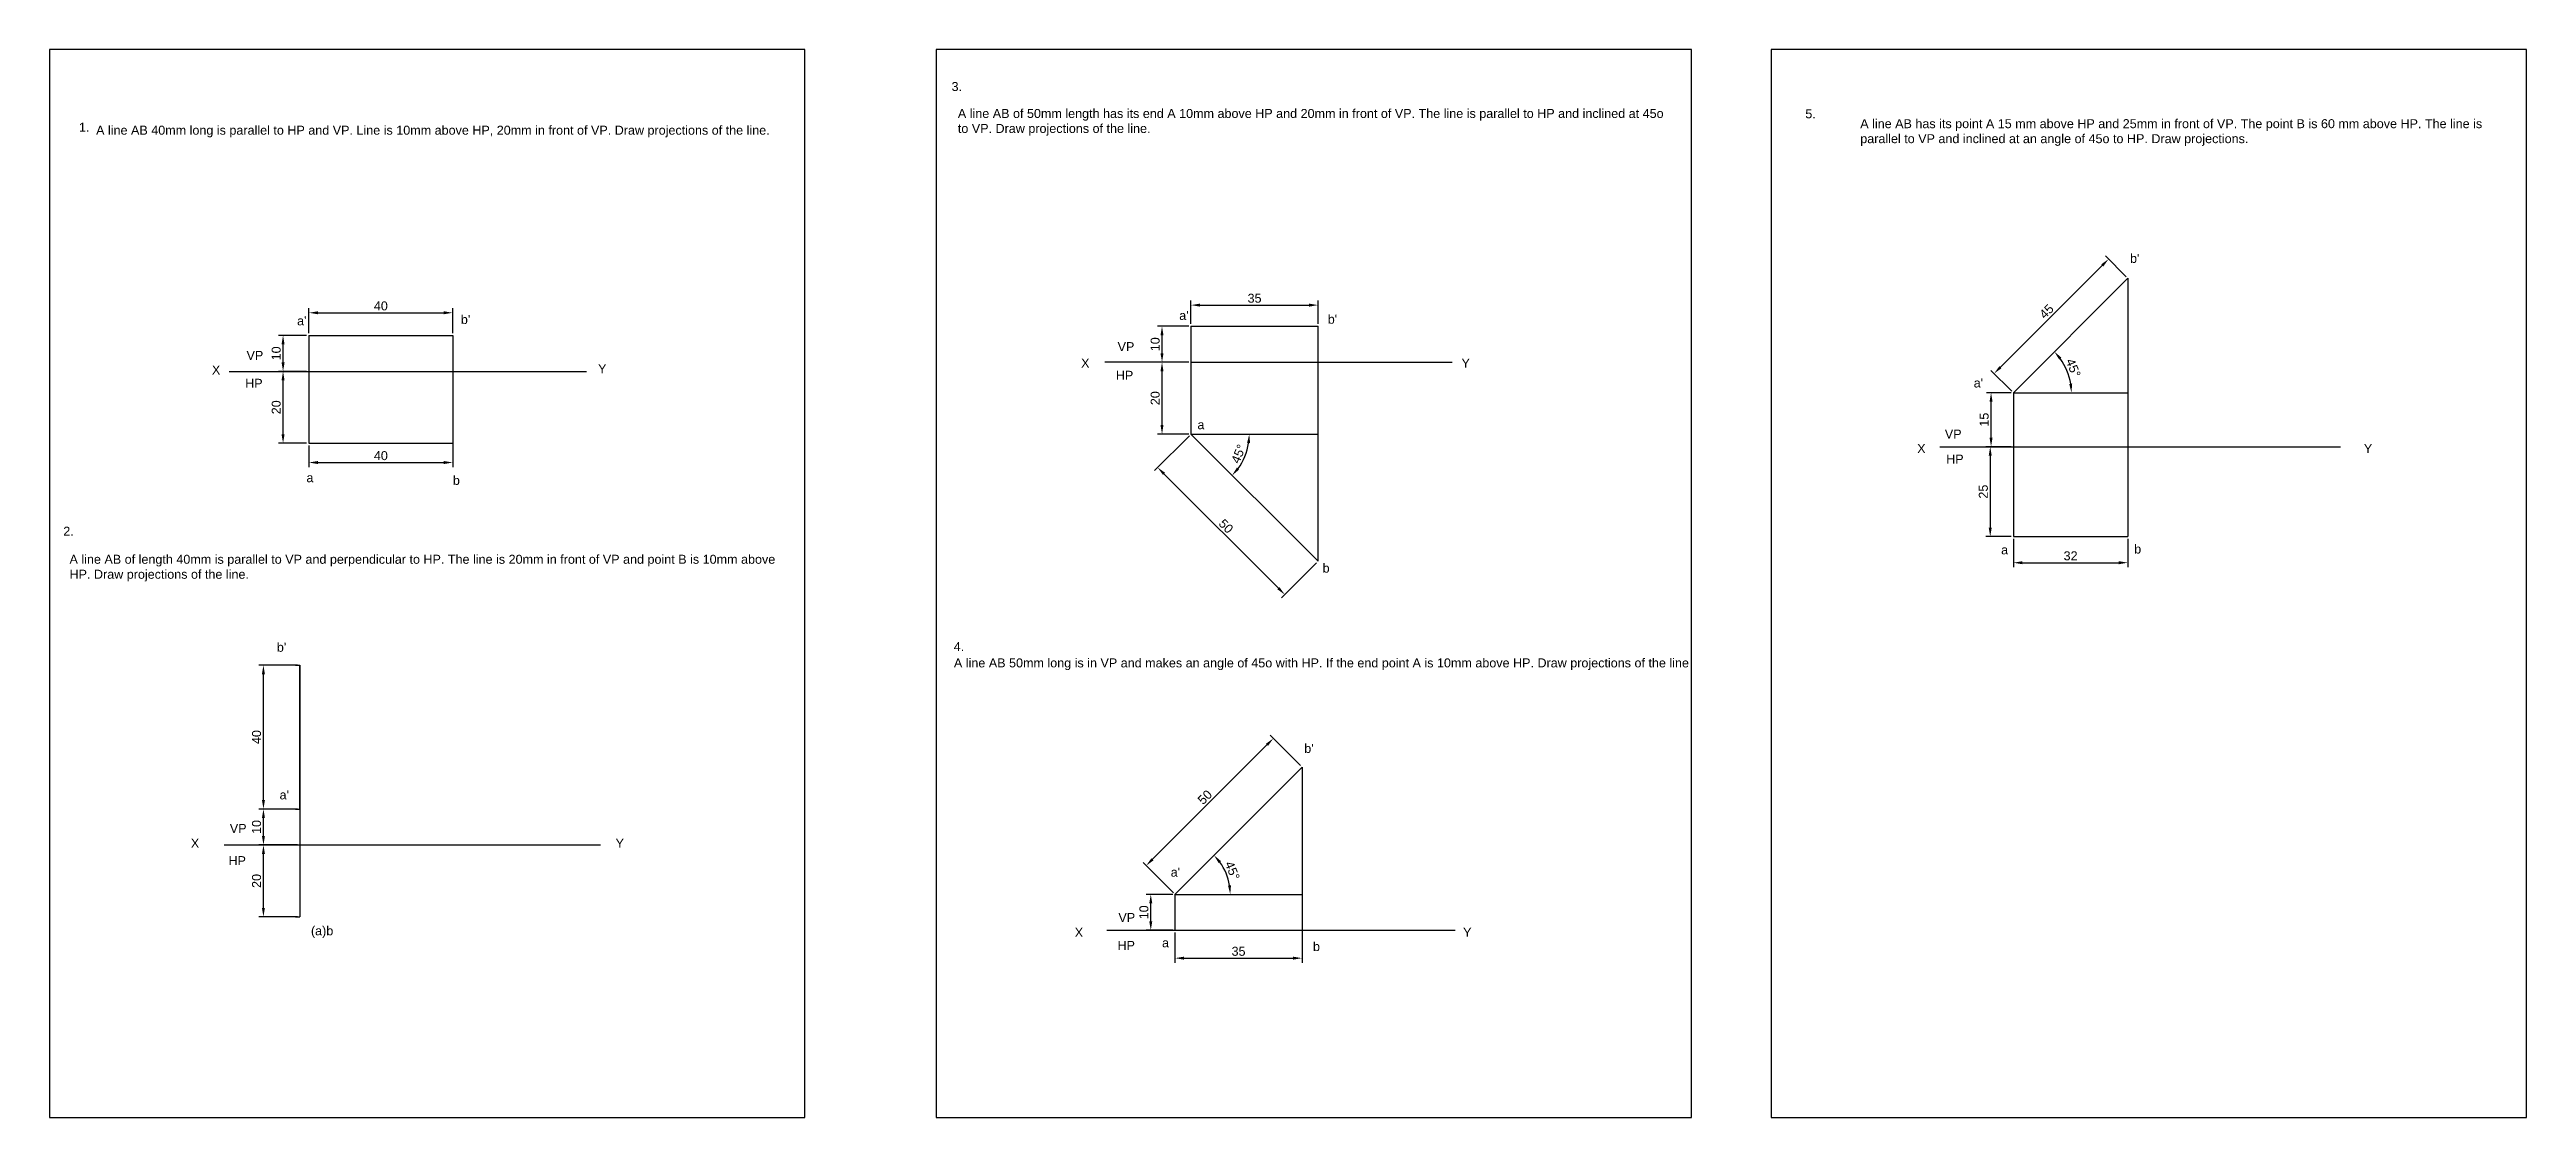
# Model space of a CAD drawing. Header units: millimetres. Extents: x 0 to 689, y 0 to 297.
import ezdxf

# ---------------------------------------------------------------- set-up
doc = ezdxf.new("R2010")
doc.units = ezdxf.units.MM
doc.styles.get("Standard").update_dxf_attribs({"font": 'arial.ttf'})
doc.dimstyles.new('ISO-25', dxfattribs={"dimtxt": 2.5, "dimasz": 2.5, "dimexe": 1.25, "dimexo": 0.625, "dimtad": 1, "dimdec": 0, "dimtxsty": 'Standard', "dimcen": 2.5, "dimadec": 0, "dimazin": 0, "dimtfac": 1, "dimtdec": 0, "dimtmove": 0, "dimatfit": 3, "dimfxl": 1, "dimarcsym": 0})

# ---------------------------------------------------------------- blocks, each defined once
blk = doc.blocks.new('*D1')
at = {"color": 0, "lineweight": -2, "transparency": 16777216}
for p, q in [((71.5, 217.5), (63.69, 217.5)), ((64.94, 210), (64.94, 215)), ((71.5, 207.5), (63.69, 207.5))]:
    blk.add_line(p, q, dxfattribs=at)
at = {"color": 0, "transparency": 16777216}
for points in [[(64.52, 215), (65.36, 215), (64.94, 217.5)], [(64.52, 210), (65.36, 210), (64.94, 207.5)]]:
    blk.add_solid(points, dxfattribs=at)
at = {"layer": 'Defpoints', "color": 0, "transparency": 16777216}
for p in [(64.94, 217.5), (72.13, 217.5), (72.13, 207.5)]:
    blk.add_point(p, dxfattribs=at)
at = {"color": 0, "transparency": 16777216, "insert": (63.04, 212.5), "char_height": 2.5, "attachment_point": 5, "rotation": 90}
blk.add_mtext('10', dxfattribs=at)
blk = doc.blocks.new('*D2')
at = {"color": 0, "lineweight": -2, "transparency": 16777216}
for p, q in [((71.5, 207.5), (63.69, 207.5)), ((64.94, 190), (64.94, 205)), ((71.5, 187.5), (63.69, 187.5))]:
    blk.add_line(p, q, dxfattribs=at)
at = {"color": 0, "transparency": 16777216}
for points in [[(64.52, 205), (65.36, 205), (64.94, 207.5)], [(64.52, 190), (65.36, 190), (64.94, 187.5)]]:
    blk.add_solid(points, dxfattribs=at)
at = {"layer": 'Defpoints', "color": 0, "transparency": 16777216}
for p in [(64.94, 207.5), (72.13, 207.5), (72.13, 187.5)]:
    blk.add_point(p, dxfattribs=at)
at = {"color": 0, "transparency": 16777216, "insert": (63.04, 197.5), "char_height": 2.5, "attachment_point": 5, "rotation": 90}
blk.add_mtext('20', dxfattribs=at)
blk = doc.blocks.new('*D3')
at = {"color": 0, "lineweight": -2, "transparency": 16777216}
for p, q in [((72.13, 218.13), (72.13, 225.04)), ((74.63, 223.79), (109.63, 223.79)), ((112.13, 218.13), (112.13, 225.04))]:
    blk.add_line(p, q, dxfattribs=at)
at = {"color": 0, "transparency": 16777216}
for points in [[(74.63, 224.21), (74.63, 223.38), (72.13, 223.79)], [(109.63, 224.21), (109.63, 223.38), (112.13, 223.79)]]:
    blk.add_solid(points, dxfattribs=at)
at = {"layer": 'Defpoints', "color": 0, "transparency": 16777216}
for p in [(112.13, 223.79), (72.13, 217.5), (112.13, 217.5)]:
    blk.add_point(p, dxfattribs=at)
at = {"color": 0, "transparency": 16777216, "insert": (92.13, 225.69), "char_height": 2.5, "attachment_point": 5}
blk.add_mtext('40', dxfattribs=at)
blk = doc.blocks.new('*D4')
at = {"color": 0, "lineweight": -2, "transparency": 16777216}
for p, q in [((72.13, 186.88), (72.13, 180.89)), ((112.13, 186.88), (112.13, 180.89)), ((74.63, 182.14), (109.63, 182.14))]:
    blk.add_line(p, q, dxfattribs=at)
at = {"color": 0, "transparency": 16777216}
for points in [[(74.63, 182.56), (74.63, 181.72), (72.13, 182.14)], [(109.63, 182.56), (109.63, 181.72), (112.13, 182.14)]]:
    blk.add_solid(points, dxfattribs=at)
at = {"layer": 'Defpoints', "color": 0, "transparency": 16777216}
for p in [(72.13, 187.5), (112.13, 187.5), (112.13, 182.14)]:
    blk.add_point(p, dxfattribs=at)
at = {"color": 0, "transparency": 16777216, "insert": (92.13, 184.04), "char_height": 2.5, "attachment_point": 5}
blk.add_mtext('40', dxfattribs=at)
blk = doc.blocks.new('*D5')
at = {"color": 0, "lineweight": -2, "transparency": 16777216}
for p, q in [((68.94, 85.78), (58.23, 85.78)), ((59.48, 78.28), (59.48, 83.28)), ((68.94, 75.78), (58.23, 75.78))]:
    blk.add_line(p, q, dxfattribs=at)
at = {"color": 0, "transparency": 16777216}
for points in [[(59.06, 83.28), (59.89, 83.28), (59.48, 85.78)], [(59.06, 78.28), (59.89, 78.28), (59.48, 75.78)]]:
    blk.add_solid(points, dxfattribs=at)
at = {"layer": 'Defpoints', "color": 0, "transparency": 16777216}
for p in [(59.48, 85.78), (69.57, 85.78), (69.57, 75.78)]:
    blk.add_point(p, dxfattribs=at)
at = {"color": 0, "transparency": 16777216, "insert": (57.57, 80.78), "char_height": 2.5, "attachment_point": 5, "rotation": 90}
blk.add_mtext('10', dxfattribs=at)
blk = doc.blocks.new('*D6')
at = {"color": 0, "lineweight": -2, "transparency": 16777216}
for p, q in [((68.94, 75.78), (58.23, 75.78)), ((59.48, 58.28), (59.48, 73.28)), ((68.94, 55.78), (58.23, 55.78))]:
    blk.add_line(p, q, dxfattribs=at)
at = {"color": 0, "transparency": 16777216}
for points in [[(59.06, 73.28), (59.89, 73.28), (59.48, 75.78)], [(59.06, 58.28), (59.89, 58.28), (59.48, 55.78)]]:
    blk.add_solid(points, dxfattribs=at)
at = {"layer": 'Defpoints', "color": 0, "transparency": 16777216}
for p in [(59.48, 75.78), (69.57, 75.78), (69.57, 55.78)]:
    blk.add_point(p, dxfattribs=at)
at = {"color": 0, "transparency": 16777216, "insert": (57.57, 65.78), "char_height": 2.5, "attachment_point": 5, "rotation": 90}
blk.add_mtext('20', dxfattribs=at)
blk = doc.blocks.new('*D7')
at = {"color": 0, "lineweight": -2, "transparency": 16777216}
for p, q in [((68.94, 125.78), (58.23, 125.78)), ((59.48, 88.28), (59.48, 123.28)), ((68.94, 85.78), (58.23, 85.78))]:
    blk.add_line(p, q, dxfattribs=at)
at = {"color": 0, "transparency": 16777216}
for points in [[(59.06, 123.28), (59.89, 123.28), (59.48, 125.78)], [(59.06, 88.28), (59.89, 88.28), (59.48, 85.78)]]:
    blk.add_solid(points, dxfattribs=at)
at = {"layer": 'Defpoints', "color": 0, "transparency": 16777216}
for p in [(59.48, 125.78), (69.57, 125.78), (69.57, 85.78)]:
    blk.add_point(p, dxfattribs=at)
at = {"color": 0, "transparency": 16777216, "insert": (57.57, 105.78), "char_height": 2.5, "attachment_point": 5, "rotation": 90}
blk.add_mtext('40', dxfattribs=at)
blk = doc.blocks.new('*D8')
at = {"color": 0, "lineweight": -2, "transparency": 16777216}
for p, q in [((316.77, 220.04), (308.1, 220.04)), ((309.35, 212.54), (309.35, 217.54)), ((316.77, 210.04), (308.1, 210.04))]:
    blk.add_line(p, q, dxfattribs=at)
at = {"color": 0, "transparency": 16777216}
for points in [[(308.93, 217.54), (309.76, 217.54), (309.35, 220.04)], [(308.93, 212.54), (309.76, 212.54), (309.35, 210.04)]]:
    blk.add_solid(points, dxfattribs=at)
at = {"layer": 'Defpoints', "color": 0, "transparency": 16777216}
for p in [(309.35, 220.04), (317.4, 220.04), (317.4, 210.04)]:
    blk.add_point(p, dxfattribs=at)
at = {"color": 0, "transparency": 16777216, "insert": (307.45, 215.04), "char_height": 2.5, "attachment_point": 5, "rotation": 90}
blk.add_mtext('10', dxfattribs=at)
blk = doc.blocks.new('*D9')
at = {"color": 0, "lineweight": -2, "transparency": 16777216}
for p, q in [((316.77, 210.04), (308.1, 210.04)), ((309.35, 192.54), (309.35, 207.54)), ((316.77, 190.04), (308.1, 190.04))]:
    blk.add_line(p, q, dxfattribs=at)
at = {"color": 0, "transparency": 16777216}
for points in [[(308.93, 207.54), (309.76, 207.54), (309.35, 210.04)], [(308.93, 192.54), (309.76, 192.54), (309.35, 190.04)]]:
    blk.add_solid(points, dxfattribs=at)
at = {"layer": 'Defpoints', "color": 0, "transparency": 16777216}
for p in [(309.35, 210.04), (317.4, 210.04), (317.4, 190.04)]:
    blk.add_point(p, dxfattribs=at)
at = {"color": 0, "transparency": 16777216, "insert": (307.45, 200.04), "char_height": 2.5, "attachment_point": 5, "rotation": 90}
blk.add_mtext('20', dxfattribs=at)
blk = doc.blocks.new('*D10')
at = {"color": 0, "lineweight": -2, "transparency": 16777216}
for p, q in [((316.96, 189.6), (307.24, 179.89)), ((309.89, 179), (341.71, 147.18)), ((352.31, 154.25), (342.6, 144.53))]:
    blk.add_line(p, q, dxfattribs=at)
at = {"color": 0, "transparency": 16777216}
for points in [[(310.19, 179.3), (309.6, 178.71), (308.13, 180.77)], [(342.01, 147.48), (341.42, 146.89), (343.48, 145.42)]]:
    blk.add_solid(points, dxfattribs=at)
at = {"layer": 'Defpoints', "color": 0, "transparency": 16777216}
for p in [(317.4, 190.04), (352.75, 154.69), (343.48, 145.42)]:
    blk.add_point(p, dxfattribs=at)
at = {"color": 0, "transparency": 16777216, "insert": (327.15, 164.44), "char_height": 2.5, "attachment_point": 5, "rotation": 315}
blk.add_mtext('50', dxfattribs=at)
blk = doc.blocks.new('*D11')
at = {"color": 0, "lineweight": -2, "transparency": 16777216}
for p, q in [((317.4, 220.67), (317.4, 227.17)), ((319.9, 225.92), (350.25, 225.92)), ((352.75, 220.67), (352.75, 227.17))]:
    blk.add_line(p, q, dxfattribs=at)
at = {"color": 0, "transparency": 16777216}
for points in [[(319.9, 226.34), (319.9, 225.5), (317.4, 225.92)], [(350.25, 226.34), (350.25, 225.5), (352.75, 225.92)]]:
    blk.add_solid(points, dxfattribs=at)
at = {"layer": 'Defpoints', "color": 0, "transparency": 16777216}
for p in [(352.75, 225.92), (317.4, 220.04), (352.75, 220.04)]:
    blk.add_point(p, dxfattribs=at)
at = {"color": 0, "transparency": 16777216, "insert": (335.08, 227.82), "char_height": 2.5, "attachment_point": 5}
blk.add_mtext('35', dxfattribs=at)
blk = doc.blocks.new('*D12')
at = {"color": 0, "lineweight": -2, "transparency": 16777216}
blk.add_arc((317.4, 190.04), 16.22, 323.84252, 351.15748, dxfattribs=at)
at = {"color": 0, "transparency": 16777216}
for points in [[(333, 187.58), (333.84, 187.52), (333.61, 190.04)], [(330.81, 180.21), (330.17, 180.75), (328.86, 178.58)]]:
    blk.add_solid(points, dxfattribs=at)
at = {"layer": 'Defpoints', "color": 0, "transparency": 16777216}
for p in [(317.4, 190.04), (317.4, 190.04), (352.75, 190.04), (331.44, 181.94), (352.75, 154.69)]:
    blk.add_point(p, dxfattribs=at)
at = {"color": 0, "transparency": 16777216, "insert": (330.63, 184.56), "char_height": 2.5, "attachment_point": 5, "rotation": 67.5}
blk.add_mtext('45°', dxfattribs=at)
blk = doc.blocks.new('*D13')
at = {"color": 0, "lineweight": -2, "transparency": 16777216}
blk.add_arc((312.96, 62.05), 15.37, 9.33268, 35.66732, dxfattribs=at)
at = {"color": 0, "transparency": 16777216}
for points in [[(325.12, 70.73), (325.76, 71.27), (323.82, 72.91)], [(328.53, 64.57), (327.7, 64.5), (328.32, 62.05)]]:
    blk.add_solid(points, dxfattribs=at)
at = {"layer": 'Defpoints', "color": 0, "transparency": 16777216}
for p in [(348.31, 97.4), (312.96, 62.05), (312.96, 62.05), (327.8, 66.02), (348.31, 62.05)]:
    blk.add_point(p, dxfattribs=at)
at = {"color": 0, "transparency": 16777216, "insert": (328.9, 68.65), "char_height": 2.5, "attachment_point": 5, "rotation": 292.5}
blk.add_mtext('45°', dxfattribs=at)
blk = doc.blocks.new('*D14')
at = {"color": 0, "lineweight": -2, "transparency": 16777216}
for p, q in [((312.33, 62.05), (304.97, 62.05)), ((306.22, 54.55), (306.22, 59.55)), ((312.33, 52.05), (304.97, 52.05))]:
    blk.add_line(p, q, dxfattribs=at)
at = {"color": 0, "transparency": 16777216}
for points in [[(305.81, 59.55), (306.64, 59.55), (306.22, 62.05)], [(305.81, 54.55), (306.64, 54.55), (306.22, 52.05)]]:
    blk.add_solid(points, dxfattribs=at)
at = {"layer": 'Defpoints', "color": 0, "transparency": 16777216}
for p in [(306.22, 62.05), (312.96, 62.05), (312.96, 52.05)]:
    blk.add_point(p, dxfattribs=at)
at = {"color": 0, "transparency": 16777216, "insert": (304.32, 57.05), "char_height": 2.5, "attachment_point": 5, "rotation": 90}
blk.add_mtext('10', dxfattribs=at)
blk = doc.blocks.new('*D15')
at = {"color": 0, "lineweight": -2, "transparency": 16777216}
for p, q in [((312.96, 51.42), (312.96, 43.05)), ((348.31, 51.42), (348.31, 43.05)), ((315.46, 44.3), (345.81, 44.3))]:
    blk.add_line(p, q, dxfattribs=at)
at = {"color": 0, "transparency": 16777216}
for points in [[(315.46, 44.72), (315.46, 43.89), (312.96, 44.3)], [(345.81, 44.72), (345.81, 43.89), (348.31, 44.3)]]:
    blk.add_solid(points, dxfattribs=at)
at = {"layer": 'Defpoints', "color": 0, "transparency": 16777216}
for p in [(312.96, 52.05), (348.31, 52.05), (348.31, 44.3)]:
    blk.add_point(p, dxfattribs=at)
at = {"color": 0, "transparency": 16777216, "insert": (330.63, 46.2), "char_height": 2.5, "attachment_point": 5}
blk.add_mtext('35', dxfattribs=at)
blk = doc.blocks.new('*D16')
at = {"color": 0, "lineweight": -2, "transparency": 16777216}
for p, q in [((306.72, 71.82), (338.54, 103.64)), ((347.87, 97.84), (339.42, 106.29)), ((312.51, 62.49), (304.07, 70.94))]:
    blk.add_line(p, q, dxfattribs=at)
at = {"color": 0, "transparency": 16777216}
for points in [[(338.24, 103.93), (338.83, 103.34), (340.3, 105.41)], [(306.42, 72.11), (307.01, 71.52), (304.95, 70.05)]]:
    blk.add_solid(points, dxfattribs=at)
at = {"layer": 'Defpoints', "color": 0, "transparency": 16777216}
for p in [(340.3, 105.41), (348.31, 97.4), (312.96, 62.05)]:
    blk.add_point(p, dxfattribs=at)
at = {"color": 0, "transparency": 16777216, "insert": (321.28, 89.07), "char_height": 2.5, "attachment_point": 5, "rotation": 45}
blk.add_mtext('50', dxfattribs=at)
blk = doc.blocks.new('*D20')
at = {"color": 0, "lineweight": -2, "transparency": 16777216}
for p, q in [((545.46, 201.55), (538.63, 201.55)), ((539.88, 189.05), (539.88, 199.05)), ((545.46, 186.55), (538.63, 186.55))]:
    blk.add_line(p, q, dxfattribs=at)
at = {"color": 0, "transparency": 16777216}
for points in [[(539.46, 199.05), (540.3, 199.05), (539.88, 201.55)], [(539.46, 189.05), (540.3, 189.05), (539.88, 186.55)]]:
    blk.add_solid(points, dxfattribs=at)
at = {"layer": 'Defpoints', "color": 0, "transparency": 16777216}
for p in [(539.88, 201.55), (546.09, 201.55), (546.09, 186.55)]:
    blk.add_point(p, dxfattribs=at)
at = {"color": 0, "transparency": 16777216, "insert": (537.98, 194.05), "char_height": 2.5, "attachment_point": 5, "rotation": 90}
blk.add_mtext('15', dxfattribs=at)
blk = doc.blocks.new('*D21')
at = {"color": 0, "lineweight": -2, "transparency": 16777216}
for p, q in [((545.46, 186.55), (538.4, 186.55)), ((539.65, 184.05), (539.65, 164.05)), ((545.46, 161.55), (538.4, 161.55))]:
    blk.add_line(p, q, dxfattribs=at)
at = {"color": 0, "transparency": 16777216}
for points in [[(539.23, 184.05), (540.07, 184.05), (539.65, 186.55)], [(539.23, 164.05), (540.07, 164.05), (539.65, 161.55)]]:
    blk.add_solid(points, dxfattribs=at)
at = {"layer": 'Defpoints', "color": 0, "transparency": 16777216}
for p in [(546.09, 186.55), (539.65, 161.55), (546.09, 161.55)]:
    blk.add_point(p, dxfattribs=at)
at = {"color": 0, "transparency": 16777216, "insert": (537.75, 174.05), "char_height": 2.5, "attachment_point": 5, "rotation": 90}
blk.add_mtext('25', dxfattribs=at)
blk = doc.blocks.new('*D22')
at = {"color": 0, "lineweight": -2, "transparency": 16777216}
for p, q in [((542.51, 208.66), (570.79, 236.95)), ((577.47, 233.81), (571.68, 239.6)), ((545.65, 201.99), (539.86, 207.78))]:
    blk.add_line(p, q, dxfattribs=at)
at = {"color": 0, "transparency": 16777216}
for points in [[(570.5, 237.24), (571.09, 236.65), (572.56, 238.72)], [(542.21, 208.96), (542.8, 208.37), (540.74, 206.9)]]:
    blk.add_solid(points, dxfattribs=at)
at = {"layer": 'Defpoints', "color": 0, "transparency": 16777216}
for p in [(572.56, 238.72), (577.91, 233.37), (546.09, 201.55)]:
    blk.add_point(p, dxfattribs=at)
at = {"color": 0, "transparency": 16777216, "insert": (555.31, 224.15), "char_height": 2.5, "attachment_point": 5, "rotation": 45}
blk.add_mtext('45', dxfattribs=at)
blk = doc.blocks.new('*D23')
at = {"color": 0, "lineweight": -2, "transparency": 16777216}
for p, q in [((546.09, 160.92), (546.09, 153.03)), ((577.91, 160.92), (577.91, 153.03)), ((548.59, 154.28), (575.41, 154.28))]:
    blk.add_line(p, q, dxfattribs=at)
at = {"color": 0, "transparency": 16777216}
for points in [[(548.59, 154.7), (548.59, 153.86), (546.09, 154.28)], [(575.41, 154.7), (575.41, 153.86), (577.91, 154.28)]]:
    blk.add_solid(points, dxfattribs=at)
at = {"layer": 'Defpoints', "color": 0, "transparency": 16777216}
for p in [(546.09, 161.55), (577.91, 161.55), (577.91, 154.28)]:
    blk.add_point(p, dxfattribs=at)
at = {"color": 0, "transparency": 16777216, "insert": (562, 156.18), "char_height": 2.5, "attachment_point": 5}
blk.add_mtext('32', dxfattribs=at)
blk = doc.blocks.new('*D24')
at = {"color": 0, "lineweight": -2, "transparency": 16777216}
blk.add_arc((546.09, 201.55), 16.14, 8.88384, 36.11616, dxfattribs=at)
at = {"color": 0, "transparency": 16777216}
for points in [[(558.81, 210.79), (559.44, 211.33), (557.5, 212.96)], [(562.45, 204.07), (561.62, 204.01), (562.23, 201.55)]]:
    blk.add_solid(points, dxfattribs=at)
at = {"layer": 'Defpoints', "color": 0, "transparency": 16777216}
for p in [(577.91, 233.37), (546.09, 201.55), (546.09, 201.55), (561.68, 205.73), (577.91, 201.55)]:
    blk.add_point(p, dxfattribs=at)
at = {"color": 0, "transparency": 16777216, "insert": (562.75, 208.45), "char_height": 2.5, "attachment_point": 5, "rotation": 292.5}
blk.add_mtext('45°', dxfattribs=at)

msp = doc.modelspace()

# ---------------------------------------------------------------- linework, layer by layer
at = {"lineweight": 30}
for p, q in [((546.09, 201.55), (577.91, 233.37)), ((72.13, 217.5), (112.13, 217.5)), ((317.4, 220.04), (352.75, 220.04)), ((72.13, 187.5), (112.13, 187.5)), ((317.4, 190.04), (352.75, 154.69)), ((546.09, 161.55), (577.91, 161.55)), ((69.57, 85.78), (69.57, 125.78)), ((312.96, 62.05), (348.31, 97.4)), ((312.96, 52.05), (348.31, 52.05))]:
    msp.add_line(p, q, dxfattribs=at)
for p, q in [((577.91, 233.37), (577.91, 161.55)), ((72.13, 217.5), (72.13, 187.5)), ((72.13, 217.5), (72.13, 217.5)), ((112.13, 217.5), (112.13, 187.5)), ((317.4, 220.04), (317.4, 190.04)), ((352.75, 154.69), (352.75, 220.04)), ((49.96, 207.5), (149.29, 207.5)), ((308.1, 210.04), (293.41, 210.04)), ((317.4, 210.04), (390.05, 210.04)), ((546.09, 201.55), (546.09, 161.55)), ((546.09, 201.55), (577.91, 201.55)), ((72.13, 187.5), (112.13, 187.5)), ((112.13, 187.5), (112.13, 180.89)), ((317.4, 190.04), (352.75, 190.04)), ((525.65, 186.55), (637.04, 186.55)), ((68.44, 125.78), (69.57, 125.78)), ((69.57, 125.78), (69.57, 55.78)), ((348.31, 97.4), (348.31, 44.3)), ((68.44, 85.78), (69.57, 85.78)), ((48.6, 75.78), (153.17, 75.78)), ((312.96, 62.05), (348.31, 62.05)), ((312.96, 62.05), (312.96, 52.05)), ((68.44, 55.78), (69.57, 55.78)), ((293.96, 52.05), (390.87, 52.05))]:
    msp.add_line(p, q)
for points in [[(0, 0), (210, 0), (210, 297), (0, 297)], [(246.54, 0), (456.54, 0), (456.54, 297), (246.54, 297)], [(478.77, 0), (688.77, 0), (688.77, 297), (478.77, 297)]]:
    msp.add_lwpolyline(points, close=True)

# ---------------------------------------------------------------- texts
at = {"char_height": 2.5, "attachment_point": 1}
for s, width, insert in [('3.', 4.3266, (250.83, 287.96)), ('1.', 6.2389, (8.17, 276.65)), ('5.', 8.8544, (488.23, 280.39)), ("b'", 8.0611, (578.53, 240.16)), ("a'", 9.2552, (68.85, 222.8)), ("b'", 9.2552, (114.38, 223.17)), ("a'", 5.0717, (314.14, 224.3)), ("b'", 5.0717, (355.44, 223.25)), ('VP', 5.0717, (297, 215.62)), ('X', 9.2552, (45.15, 209.12)), ('VP', 9.2552, (54.78, 213.18)), ('Y', 9.2552, (152.52, 209.49)), ('X', 5.0717, (286.85, 211.03)), ('HP', 5.0717, (296.51, 207.65)), ('Y', 5.0717, (392.63, 211.03)), ('HP', 9.2552, (54.41, 205.42)), ("a'", 8.0611, (535.06, 205.52)), ('a', 5.0717, (319.21, 193.9)), ('X', 8.0611, (519.34, 187.28)), ('VP', 8.0611, (527.03, 191.31)), ('Y', 8.0611, (643.55, 187.28)), ('HP', 8.0611, (527.4, 184.35)), ('a', 9.2552, (71.44, 179.17)), ('b', 9.2552, (112.16, 178.43)), ('2.', 4.894, (3.82, 164.3)), ('a', 8.0611, (542.69, 159.11)), ('b', 8.0611, (579.69, 159.34)), ('b', 5.0717, (354, 154.03)), ("b'", 7.8487, (63.21, 132.02)), ('4.', 3.8702, (251.43, 132.19)), ("b'", 7.0372, (348.9, 103.88)), ("a'", 7.8487, (63.96, 90.96)), ('X', 7.8487, (39.29, 77.52)), ('VP', 7.8487, (50.13, 81.63)), ('Y', 7.8487, (157.4, 77.52)), ('HP', 7.8487, (49.76, 72.67)), ("a'", 7.0372, (311.78, 69.47)), ('VP', 7.0372, (297.22, 56.86)), ('(a)b', 7.8487, (72.69, 53.17)), ('X', 7.0372, (285.08, 52.74)), ('HP', 7.0372, (296.97, 49.11)), ('a', 7.0372, (309.35, 49.83)), ('b', 7.0372, (351.33, 48.79)), ('Y', 7.0372, (393.07, 52.74))]:
    msp.add_mtext_dynamic_manual_height_columns(s, width=width, gutter_width=12.5, heights=[0], dxfattribs=dict(at, insert=insert))
for s, insert, width in [('A line AB 40mm long is parallel to HP and VP. Line is 10mm above HP, 20mm in front of VP. Draw projections of the line.', (12.95, 275.82), 196.3718), ('A line AB of 50mm length has its end A 10mm above HP and 20mm in front of VP. The line is parallel to HP and inclined at 45o to VP. Draw projections of the line.', (252.58, 280.47), 196.9934), ('A line AB has its point A 15 mm above HP and 25mm in front of VP. The point B is 60 mm above HP. The line is parallel to VP and inclined at an angle of 45o to HP. Draw projections.', (503.51, 277.63), 178.2396), ('A line AB of length 40mm is parallel to VP and perpendicular to HP. The line is 20mm in front of VP and point B is 10mm above HP. Draw projections of the line.', (5.56, 156.49), 197.3027), (' A line AB 50mm long is in VP and makes an angle of 45o with HP. If the end point A is 10mm above HP. Draw projections of the line', (250.51, 127.67), 215.5061)]:
    msp.add_mtext(s, dxfattribs=dict(at, insert=insert, width=width))

# ---------------------------------------------------------------- dimensions: what is measured, and where the dimension line sits
for p1, p2, distance, picture, middle in [((546.09, 201.55), (577.91, 233.37), 7.56, '*D22', (555.31, 224.15)), ((317.4, 220.04), (352.75, 220.04), 5.88, '*D11', (335.08, 227.82)), ((317.4, 190.04), (352.75, 154.69), -13.11, '*D10', (327.15, 164.44)), ((312.96, 62.05), (348.31, 97.4), 11.32, '*D16', (321.28, 89.07))]:
    dim = msp.add_aligned_dim(p1=p1, p2=p2, distance=distance, dimstyle='ISO-25')
    dim.commit()
    dim.dimension.update_dxf_attribs({"geometry": picture, "text_midpoint": middle})
for base, p1, p2, picture, middle in [((112.13, 223.79), (72.13, 217.5), (112.13, 217.5), '*D3', (92.13, 225.69)), ((112.13, 182.14), (72.13, 187.5), (112.13, 187.5), '*D4', (92.13, 184.04)), ((577.91, 154.28), (546.09, 161.55), (577.91, 161.55), '*D23', (562, 156.18)), ((348.31, 44.3), (312.96, 52.05), (348.31, 52.05), '*D15', (330.63, 46.2))]:
    dim = msp.add_linear_dim(base=base, p1=p1, p2=p2, dimstyle='ISO-25')
    dim.commit()
    dim.dimension.update_dxf_attribs({"geometry": picture, "text_midpoint": middle})
for base, line1, line2, picture, middle in [((561.68, 205.73), ((546.09, 201.55), (577.91, 233.37)), ((546.09, 201.55), (577.91, 201.55)), '*D24', (562.75, 208.45)), ((331.44, 181.94), ((317.4, 190.04), (352.75, 154.69)), ((317.4, 190.04), (352.75, 190.04)), '*D12', (330.63, 184.56)), ((327.8, 66.02), ((312.96, 62.05), (348.31, 97.4)), ((312.96, 62.05), (348.31, 62.05)), '*D13', (328.9, 68.65))]:
    dim = msp.add_angular_dim_2l(base=base, line1=line1, line2=line2, dimstyle='ISO-25')
    dim.commit()
    dim.dimension.update_dxf_attribs({"geometry": picture, "text_midpoint": middle})
for base, p1, p2, picture, middle in [((64.94, 217.5), (72.13, 207.5), (72.13, 217.5), '*D1', (63.04, 212.5)), ((309.35, 220.04), (317.4, 210.04), (317.4, 220.04), '*D8', (307.45, 215.04)), ((64.94, 207.5), (72.13, 187.5), (72.13, 207.5), '*D2', (63.04, 197.5)), ((309.35, 210.04), (317.4, 190.04), (317.4, 210.04), '*D9', (307.45, 200.04)), ((539.88, 201.55), (546.09, 186.55), (546.09, 201.55), '*D20', (537.98, 194.05)), ((539.65, 161.55), (546.09, 186.55), (546.09, 161.55), '*D21', (537.75, 174.05)), ((59.48, 125.78), (69.57, 85.78), (69.57, 125.78), '*D7', (57.57, 105.78)), ((59.48, 85.78), (69.57, 75.78), (69.57, 85.78), '*D5', (57.57, 80.78)), ((59.48, 75.78), (69.57, 55.78), (69.57, 75.78), '*D6', (57.57, 65.78)), ((306.22, 62.05), (312.96, 52.05), (312.96, 62.05), '*D14', (304.32, 57.05))]:
    dim = msp.add_linear_dim(base=base, p1=p1, p2=p2, angle=90, dimstyle='ISO-25')
    dim.commit()
    dim.dimension.update_dxf_attribs({"geometry": picture, "text_midpoint": middle})

doc.saveas('drawing.dxf')
